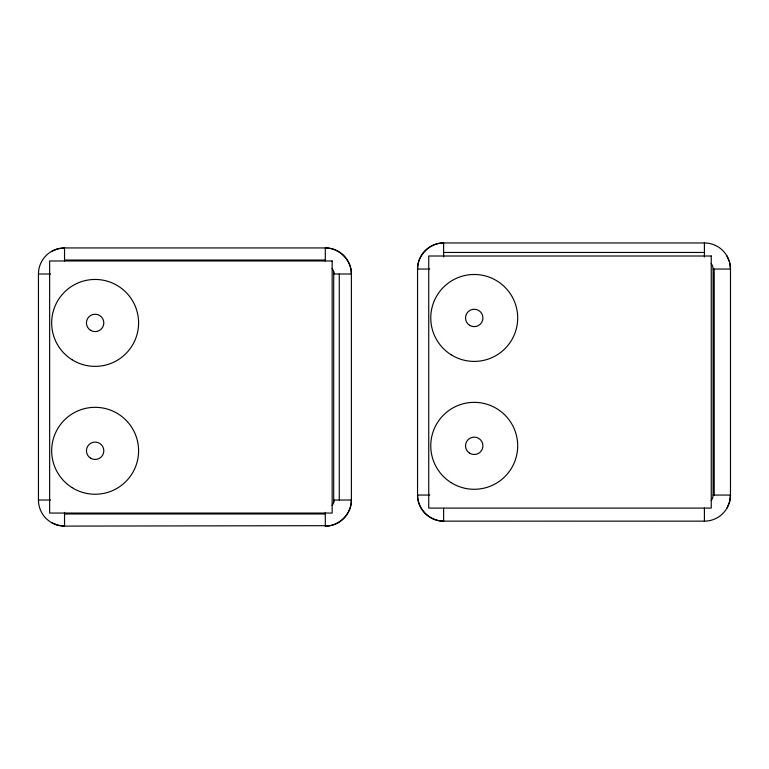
<?xml version="1.0" encoding="UTF-8"?>
<svg xmlns="http://www.w3.org/2000/svg" width="769" height="769" viewBox="0 0 769 769"><rect width="100%" height="100%" fill="white"/><g stroke="black" fill="none" stroke-linecap="round" stroke-linejoin="round"><path stroke-width="1.15" d="M51.485 522.603L57.781 525.208L64.529 526.102L325.306 525.688M333.708 502.272L333.708 271.755M730.483 495.053A26.088 26.088 0 0 1 704.385 521.151L443.626 521.132C429.669 521.219 417.461 509.011 417.548 495.053L417.548 269.044C417.461 255.087 429.669 242.879 443.626 242.966L704.404 242.966A26.069 26.069 0 0 1 730.483 269.044L730.483 495.053L729.598 501.801L726.993 508.098M51.485 251.425L57.781 248.82L64.529 247.935L325.306 247.935C339.264 247.849 351.471 260.047 351.385 274.004L351.385 500.023C351.471 513.98 339.264 526.188 325.306 526.102L325.306 512.385M443.626 252.463L704.404 252.463M64.529 260.047L325.306 260.047M417.48 269.044L429.717 269.044M711.152 263.565A8.69 8.69 0 0 1 713.094 269.044L730.55 269.044L729.598 262.296L726.993 256.01M64.529 512.385L64.529 526.102A26.088 26.088 0 0 1 38.45 500.013L38.45 274.004L50.562 274.004M417.48 495.053L429.717 495.053M711.152 500.532A8.69 8.69 0 0 0 713.094 495.053L730.55 495.053M38.45 500.023L50.619 500.023M64.529 513.98L325.306 513.99M714.199 269.044L714.199 495.053M713.094 269.044L713.094 495.053M704.404 242.898L704.404 256.971M704.404 508.04L704.404 521.199M443.626 256.971L443.626 242.908A26.059 26.059 0 0 0 430.582 246.464A26.069 26.069 0 0 0 417.548 269.044M443.626 508.261L443.626 521.199M339.273 274.014L339.273 500.023M325.306 261.018L325.306 247.935A26.079 26.079 0 0 1 351.385 274.004L334.006 274.004A8.69 8.69 0 0 0 332.054 268.535M64.529 261.018L64.529 247.935A26.079 26.079 0 0 0 38.45 274.004M332.054 505.502A8.69 8.69 0 0 0 334.006 500.023L351.385 500.023A26.079 26.079 0 0 1 325.306 526.102M443.626 521.132A26.079 26.079 0 0 1 417.538 495.053M711.248 256.01L428.737 256.01L428.737 508.098L711.248 508.098L711.248 256.01M332.16 260.97L49.649 260.97L49.649 513.058L332.16 513.058L332.16 260.97M90.511 330.276A8.69 8.69 0 0 0 103.815 323.23A8.69 8.69 0 0 0 91.059 315.232A8.69 8.69 0 0 0 90.511 330.276M72.036 359.729A43.468 43.468 0 0 0 138.564 324.499A43.468 43.468 0 0 0 74.785 284.501A43.468 43.468 0 0 0 72.036 359.729M90.511 458.141A8.69 8.69 0 0 0 103.815 451.095A8.69 8.69 0 0 0 91.059 443.098A8.69 8.69 0 0 0 90.511 458.141M72.036 487.604A43.468 43.468 0 0 0 138.564 452.374A43.468 43.468 0 0 0 74.785 412.376A43.468 43.468 0 0 0 72.036 487.604M451.134 482.644A43.468 43.468 0 0 0 517.662 447.404A43.468 43.468 0 0 0 453.883 407.407A43.468 43.468 0 0 0 451.134 482.644M451.134 354.769A43.468 43.468 0 0 0 517.662 319.539A43.468 43.468 0 0 0 453.883 279.541A43.468 43.468 0 0 0 451.134 354.769M469.609 325.316A8.69 8.69 0 0 0 482.913 318.26A8.69 8.69 0 0 0 470.157 310.263A8.69 8.69 0 0 0 469.609 325.316M469.609 453.181A8.69 8.69 0 0 0 482.913 446.135A8.69 8.69 0 0 0 470.157 438.138A8.69 8.69 0 0 0 469.609 453.181"/></g></svg>
